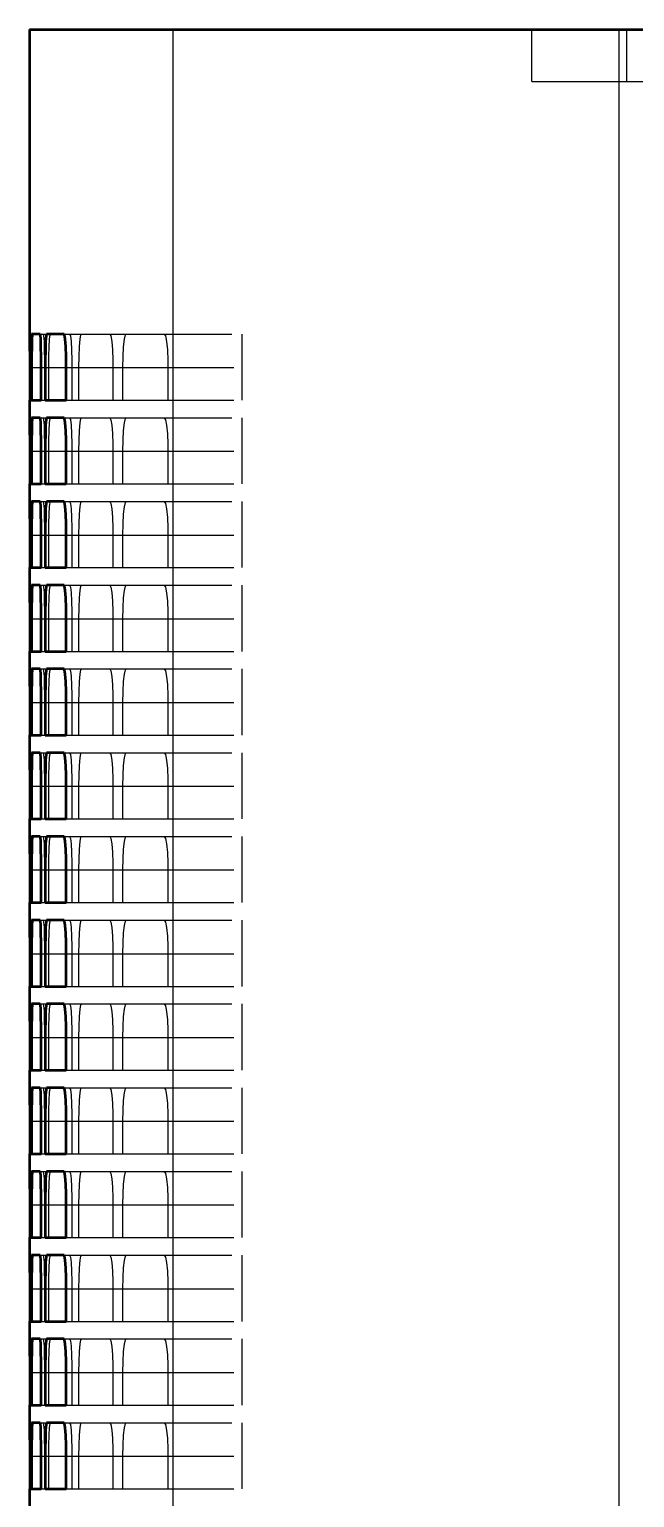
# Model space of a CAD drawing. Header units: inches. Extents: x -0.3 to 42.3, y 0 to 36.6.
# Drawn here: x -0.27 to 3.34, y 27.13 to 35.9 of the extents above; entities that cross this region are included whole.
import ezdxf

# ---------------------------------------------------------------- set-up
doc = ezdxf.new("R2010")
doc.units = ezdxf.units.IN
doc.header["$MEASUREMENT"] = 0
doc.linetypes.add('Dashed', pattern=[2, 1, -1])
for name, color, linetype, lineweight in [('AM_0', 7, 'Continuous', 50), ('AM_4', 3, 'Continuous', 25), ('AM_9', 6, 'Dashed', 25)]:
    doc.layers.add(name, color=color, linetype=linetype, lineweight=lineweight)

msp = doc.modelspace()

# ---------------------------------------------------------------- linework, layer by layer
at = {"layer": 'AM_0'}
for p, q in [((-0.27, 35.9), (35.27, 35.9)), ((-0.27, 35.9), (-0.27, 34.081)), ((-0.26742, 34.081), (-0.27, 34.081)), ((-0.20582, 34.081), (-0.25626, 34.081)), ((-0.06207, 34.081), (-0.16774, 34.081)), ((-0.26593, 33.686), (-0.26593, 33.881)), ((-0.25913, 33.881), (-0.25913, 33.686)), ((-0.19909, 33.686), (-0.19909, 33.881)), ((-0.17586, 33.881), (-0.17586, 33.686)), ((-0.05007, 33.686), (-0.05007, 33.881)), ((-0.27, 33.686), (-0.26593, 33.686)), ((-0.27, 33.686), (-0.27, 33.581)), ((-0.25913, 33.686), (-0.19909, 33.686)), ((-0.17586, 33.686), (-0.05007, 33.686)), ((-0.26742, 33.581), (-0.27, 33.581)), ((-0.20582, 33.581), (-0.25626, 33.581)), ((-0.06207, 33.581), (-0.16774, 33.581)), ((-0.26593, 33.186), (-0.26593, 33.381)), ((-0.25913, 33.381), (-0.25913, 33.186)), ((-0.19909, 33.186), (-0.19909, 33.381)), ((-0.17586, 33.381), (-0.17586, 33.186)), ((-0.05007, 33.186), (-0.05007, 33.381)), ((-0.27, 33.186), (-0.26593, 33.186)), ((-0.27, 33.186), (-0.27, 33.081)), ((-0.25913, 33.186), (-0.19909, 33.186)), ((-0.17586, 33.186), (-0.05007, 33.186)), ((-0.26742, 33.081), (-0.27, 33.081)), ((-0.20582, 33.081), (-0.25626, 33.081)), ((-0.06207, 33.081), (-0.16774, 33.081)), ((-0.26593, 32.686), (-0.26593, 32.881)), ((-0.25913, 32.881), (-0.25913, 32.686)), ((-0.19909, 32.686), (-0.19909, 32.881)), ((-0.17586, 32.881), (-0.17586, 32.686)), ((-0.05007, 32.686), (-0.05007, 32.881)), ((-0.27, 32.686), (-0.26593, 32.686)), ((-0.27, 32.686), (-0.27, 32.581)), ((-0.25913, 32.686), (-0.19909, 32.686)), ((-0.17586, 32.686), (-0.05007, 32.686)), ((-0.26742, 32.581), (-0.27, 32.581)), ((-0.20582, 32.581), (-0.25626, 32.581)), ((-0.06207, 32.581), (-0.16774, 32.581)), ((-0.26593, 32.186), (-0.26593, 32.381)), ((-0.25913, 32.381), (-0.25913, 32.186)), ((-0.19909, 32.186), (-0.19909, 32.381)), ((-0.17586, 32.381), (-0.17586, 32.186)), ((-0.05007, 32.186), (-0.05007, 32.381)), ((-0.27, 32.186), (-0.26593, 32.186)), ((-0.27, 32.186), (-0.27, 32.081)), ((-0.25913, 32.186), (-0.19909, 32.186)), ((-0.17586, 32.186), (-0.05007, 32.186)), ((-0.26742, 32.081), (-0.27, 32.081)), ((-0.20582, 32.081), (-0.25626, 32.081)), ((-0.06207, 32.081), (-0.16774, 32.081)), ((-0.26593, 31.686), (-0.26593, 31.881)), ((-0.25913, 31.881), (-0.25913, 31.686)), ((-0.19909, 31.686), (-0.19909, 31.881)), ((-0.17586, 31.881), (-0.17586, 31.686)), ((-0.05007, 31.686), (-0.05007, 31.881)), ((-0.27, 31.686), (-0.26593, 31.686)), ((-0.27, 31.686), (-0.27, 31.581)), ((-0.25913, 31.686), (-0.19909, 31.686)), ((-0.17586, 31.686), (-0.05007, 31.686)), ((-0.26742, 31.581), (-0.27, 31.581)), ((-0.20582, 31.581), (-0.25626, 31.581)), ((-0.06207, 31.581), (-0.16774, 31.581)), ((-0.26593, 31.186), (-0.26593, 31.381)), ((-0.25913, 31.381), (-0.25913, 31.186)), ((-0.19909, 31.186), (-0.19909, 31.381)), ((-0.17586, 31.381), (-0.17586, 31.186)), ((-0.05007, 31.186), (-0.05007, 31.381)), ((-0.27, 31.186), (-0.26593, 31.186)), ((-0.27, 31.186), (-0.27, 31.081)), ((-0.25913, 31.186), (-0.19909, 31.186)), ((-0.17586, 31.186), (-0.05007, 31.186)), ((-0.26742, 31.081), (-0.27, 31.081)), ((-0.20582, 31.081), (-0.25626, 31.081)), ((-0.06207, 31.081), (-0.16774, 31.081)), ((-0.26593, 30.686), (-0.26593, 30.881)), ((-0.25913, 30.881), (-0.25913, 30.686)), ((-0.19909, 30.686), (-0.19909, 30.881)), ((-0.17586, 30.881), (-0.17586, 30.686)), ((-0.05007, 30.686), (-0.05007, 30.881)), ((-0.27, 30.686), (-0.26593, 30.686)), ((-0.27, 30.686), (-0.27, 30.581)), ((-0.25913, 30.686), (-0.19909, 30.686)), ((-0.17586, 30.686), (-0.05007, 30.686)), ((-0.26742, 30.581), (-0.27, 30.581)), ((-0.20582, 30.581), (-0.25626, 30.581)), ((-0.06207, 30.581), (-0.16774, 30.581)), ((-0.26593, 30.186), (-0.26593, 30.381)), ((-0.25913, 30.381), (-0.25913, 30.186)), ((-0.19909, 30.186), (-0.19909, 30.381)), ((-0.17586, 30.381), (-0.17586, 30.186)), ((-0.05007, 30.186), (-0.05007, 30.381)), ((-0.27, 30.186), (-0.26593, 30.186)), ((-0.27, 30.186), (-0.27, 30.081)), ((-0.25913, 30.186), (-0.19909, 30.186)), ((-0.17586, 30.186), (-0.05007, 30.186)), ((-0.26742, 30.081), (-0.27, 30.081)), ((-0.20582, 30.081), (-0.25626, 30.081)), ((-0.06207, 30.081), (-0.16774, 30.081)), ((-0.26593, 29.686), (-0.26593, 29.881)), ((-0.25913, 29.881), (-0.25913, 29.686)), ((-0.19909, 29.686), (-0.19909, 29.881)), ((-0.17586, 29.881), (-0.17586, 29.686)), ((-0.05007, 29.686), (-0.05007, 29.881)), ((-0.27, 29.686), (-0.26593, 29.686)), ((-0.27, 29.686), (-0.27, 29.581)), ((-0.25913, 29.686), (-0.19909, 29.686)), ((-0.17586, 29.686), (-0.05007, 29.686)), ((-0.26742, 29.581), (-0.27, 29.581)), ((-0.20582, 29.581), (-0.25626, 29.581)), ((-0.06207, 29.581), (-0.16774, 29.581)), ((-0.26593, 29.186), (-0.26593, 29.381)), ((-0.25913, 29.381), (-0.25913, 29.186)), ((-0.19909, 29.186), (-0.19909, 29.381)), ((-0.17586, 29.381), (-0.17586, 29.186)), ((-0.05007, 29.186), (-0.05007, 29.381)), ((-0.27, 29.186), (-0.26593, 29.186)), ((-0.27, 29.186), (-0.27, 29.081)), ((-0.25913, 29.186), (-0.19909, 29.186)), ((-0.17586, 29.186), (-0.05007, 29.186)), ((-0.26742, 29.081), (-0.27, 29.081)), ((-0.20582, 29.081), (-0.25626, 29.081)), ((-0.06207, 29.081), (-0.16774, 29.081)), ((-0.26593, 28.686), (-0.26593, 28.881)), ((-0.25913, 28.881), (-0.25913, 28.686)), ((-0.19909, 28.686), (-0.19909, 28.881)), ((-0.17586, 28.881), (-0.17586, 28.686)), ((-0.05007, 28.686), (-0.05007, 28.881)), ((-0.27, 28.686), (-0.26593, 28.686)), ((-0.27, 28.686), (-0.27, 28.581)), ((-0.25913, 28.686), (-0.19909, 28.686)), ((-0.17586, 28.686), (-0.05007, 28.686)), ((-0.26742, 28.581), (-0.27, 28.581)), ((-0.20582, 28.581), (-0.25626, 28.581)), ((-0.06207, 28.581), (-0.16774, 28.581)), ((-0.26593, 28.186), (-0.26593, 28.381)), ((-0.25913, 28.381), (-0.25913, 28.186)), ((-0.19909, 28.186), (-0.19909, 28.381)), ((-0.17586, 28.381), (-0.17586, 28.186)), ((-0.05007, 28.186), (-0.05007, 28.381)), ((-0.27, 28.186), (-0.26593, 28.186)), ((-0.27, 28.186), (-0.27, 28.081)), ((-0.25913, 28.186), (-0.19909, 28.186)), ((-0.17586, 28.186), (-0.05007, 28.186)), ((-0.26742, 28.081), (-0.27, 28.081)), ((-0.20582, 28.081), (-0.25626, 28.081)), ((-0.06207, 28.081), (-0.16774, 28.081)), ((-0.26593, 27.686), (-0.26593, 27.881)), ((-0.25913, 27.881), (-0.25913, 27.686)), ((-0.19909, 27.686), (-0.19909, 27.881)), ((-0.17586, 27.881), (-0.17586, 27.686)), ((-0.05007, 27.686), (-0.05007, 27.881)), ((-0.27, 27.686), (-0.26593, 27.686)), ((-0.27, 27.686), (-0.27, 27.581)), ((-0.25913, 27.686), (-0.19909, 27.686)), ((-0.17586, 27.686), (-0.05007, 27.686)), ((-0.26742, 27.581), (-0.27, 27.581)), ((-0.20582, 27.581), (-0.25626, 27.581)), ((-0.06207, 27.581), (-0.16774, 27.581)), ((-0.26593, 27.186), (-0.26593, 27.381)), ((-0.25913, 27.381), (-0.25913, 27.186)), ((-0.19909, 27.186), (-0.19909, 27.381)), ((-0.17586, 27.381), (-0.17586, 27.186)), ((-0.05007, 27.186), (-0.05007, 27.381)), ((-0.27, 27.186), (-0.26593, 27.186)), ((-0.27, 27.186), (-0.27, 27.081)), ((-0.25913, 27.186), (-0.19909, 27.186)), ((-0.17586, 27.186), (-0.05007, 27.186))]:
    msp.add_line(p, q, dxfattribs=at)
for points in [[(-0.26593, 33.881), (-0.26603, 33.9472), (-0.26629, 34.00594), (-0.26667, 34.05059), (-0.26712, 34.07612), (-0.26742, 34.081)], [(-0.25626, 34.081), (-0.25725, 34.06972), (-0.25809, 34.03717), (-0.25871, 33.987), (-0.25906, 33.92488), (-0.25913, 33.881)], [(-0.19909, 33.881), (-0.19947, 33.94717), (-0.20059, 34.00588), (-0.20229, 34.05053), (-0.20437, 34.0761), (-0.20582, 34.081)], [(-0.16774, 34.081), (-0.17047, 34.06971), (-0.17286, 34.03711), (-0.17465, 33.98689), (-0.17567, 33.92475), (-0.17586, 33.881)], [(-0.05007, 33.881), (-0.05075, 33.94711), (-0.05272, 34.00577), (-0.05573, 34.05042), (-0.05944, 34.07604), (-0.06207, 34.081)], [(-0.26593, 33.381), (-0.26603, 33.4472), (-0.26629, 33.50594), (-0.26667, 33.55059), (-0.26712, 33.57612), (-0.26742, 33.581)], [(-0.25626, 33.581), (-0.25725, 33.56972), (-0.25809, 33.53717), (-0.25871, 33.487), (-0.25906, 33.42488), (-0.25913, 33.381)], [(-0.19909, 33.381), (-0.19947, 33.44717), (-0.20059, 33.50588), (-0.20229, 33.55053), (-0.20437, 33.5761), (-0.20582, 33.581)], [(-0.16774, 33.581), (-0.17047, 33.56971), (-0.17286, 33.53711), (-0.17465, 33.48689), (-0.17567, 33.42475), (-0.17586, 33.381)], [(-0.05007, 33.381), (-0.05075, 33.44711), (-0.05272, 33.50577), (-0.05573, 33.55042), (-0.05944, 33.57604), (-0.06207, 33.581)], [(-0.26593, 32.881), (-0.26603, 32.9472), (-0.26629, 33.00594), (-0.26667, 33.05059), (-0.26712, 33.07612), (-0.26742, 33.081)], [(-0.25626, 33.081), (-0.25725, 33.06972), (-0.25809, 33.03717), (-0.25871, 32.987), (-0.25906, 32.92488), (-0.25913, 32.881)], [(-0.19909, 32.881), (-0.19947, 32.94717), (-0.20059, 33.00588), (-0.20229, 33.05053), (-0.20437, 33.0761), (-0.20582, 33.081)], [(-0.16774, 33.081), (-0.17047, 33.06971), (-0.17286, 33.03711), (-0.17465, 32.98689), (-0.17567, 32.92475), (-0.17586, 32.881)], [(-0.05007, 32.881), (-0.05075, 32.94711), (-0.05272, 33.00577), (-0.05573, 33.05042), (-0.05944, 33.07604), (-0.06207, 33.081)], [(-0.26593, 32.381), (-0.26603, 32.4472), (-0.26629, 32.50594), (-0.26667, 32.55059), (-0.26712, 32.57612), (-0.26742, 32.581)], [(-0.25626, 32.581), (-0.25725, 32.56972), (-0.25809, 32.53717), (-0.25871, 32.487), (-0.25906, 32.42488), (-0.25913, 32.381)], [(-0.19909, 32.381), (-0.19947, 32.44717), (-0.20059, 32.50588), (-0.20229, 32.55053), (-0.20437, 32.5761), (-0.20582, 32.581)], [(-0.16774, 32.581), (-0.17047, 32.56971), (-0.17286, 32.53711), (-0.17465, 32.48689), (-0.17567, 32.42475), (-0.17586, 32.381)], [(-0.05007, 32.381), (-0.05075, 32.44711), (-0.05272, 32.50577), (-0.05573, 32.55042), (-0.05944, 32.57604), (-0.06207, 32.581)], [(-0.26593, 31.881), (-0.26603, 31.9472), (-0.26629, 32.00594), (-0.26667, 32.05059), (-0.26712, 32.07612), (-0.26742, 32.081)], [(-0.25626, 32.081), (-0.25725, 32.06972), (-0.25809, 32.03717), (-0.25871, 31.987), (-0.25906, 31.92488), (-0.25913, 31.881)], [(-0.19909, 31.881), (-0.19947, 31.94717), (-0.20059, 32.00588), (-0.20229, 32.05053), (-0.20437, 32.0761), (-0.20582, 32.081)], [(-0.16774, 32.081), (-0.17047, 32.06971), (-0.17286, 32.03711), (-0.17465, 31.98689), (-0.17567, 31.92475), (-0.17586, 31.881)], [(-0.05007, 31.881), (-0.05075, 31.94711), (-0.05272, 32.00577), (-0.05573, 32.05042), (-0.05944, 32.07604), (-0.06207, 32.081)], [(-0.26593, 31.381), (-0.26603, 31.4472), (-0.26629, 31.50594), (-0.26667, 31.55059), (-0.26712, 31.57612), (-0.26742, 31.581)], [(-0.25626, 31.581), (-0.25725, 31.56972), (-0.25809, 31.53717), (-0.25871, 31.487), (-0.25906, 31.42488), (-0.25913, 31.381)], [(-0.19909, 31.381), (-0.19947, 31.44717), (-0.20059, 31.50588), (-0.20229, 31.55053), (-0.20437, 31.5761), (-0.20582, 31.581)], [(-0.16774, 31.581), (-0.17047, 31.56971), (-0.17286, 31.53711), (-0.17465, 31.48689), (-0.17567, 31.42475), (-0.17586, 31.381)], [(-0.05007, 31.381), (-0.05075, 31.44711), (-0.05272, 31.50577), (-0.05573, 31.55042), (-0.05944, 31.57604), (-0.06207, 31.581)], [(-0.26593, 30.881), (-0.26603, 30.9472), (-0.26629, 31.00594), (-0.26667, 31.05059), (-0.26712, 31.07612), (-0.26742, 31.081)], [(-0.25626, 31.081), (-0.25725, 31.06972), (-0.25809, 31.03717), (-0.25871, 30.987), (-0.25906, 30.92488), (-0.25913, 30.881)], [(-0.19909, 30.881), (-0.19947, 30.94717), (-0.20059, 31.00588), (-0.20229, 31.05053), (-0.20437, 31.0761), (-0.20582, 31.081)], [(-0.16774, 31.081), (-0.17047, 31.06971), (-0.17286, 31.03711), (-0.17465, 30.98689), (-0.17567, 30.92475), (-0.17586, 30.881)], [(-0.05007, 30.881), (-0.05075, 30.94711), (-0.05272, 31.00577), (-0.05573, 31.05042), (-0.05944, 31.07604), (-0.06207, 31.081)], [(-0.26593, 30.381), (-0.26603, 30.4472), (-0.26629, 30.50594), (-0.26667, 30.55059), (-0.26712, 30.57612), (-0.26742, 30.581)], [(-0.25626, 30.581), (-0.25725, 30.56972), (-0.25809, 30.53717), (-0.25871, 30.487), (-0.25906, 30.42488), (-0.25913, 30.381)], [(-0.19909, 30.381), (-0.19947, 30.44717), (-0.20059, 30.50588), (-0.20229, 30.55053), (-0.20437, 30.5761), (-0.20582, 30.581)], [(-0.16774, 30.581), (-0.17047, 30.56971), (-0.17286, 30.53711), (-0.17465, 30.48689), (-0.17567, 30.42475), (-0.17586, 30.381)], [(-0.05007, 30.381), (-0.05075, 30.44711), (-0.05272, 30.50577), (-0.05573, 30.55042), (-0.05944, 30.57604), (-0.06207, 30.581)], [(-0.26593, 29.881), (-0.26603, 29.9472), (-0.26629, 30.00594), (-0.26667, 30.05059), (-0.26712, 30.07612), (-0.26742, 30.081)], [(-0.25626, 30.081), (-0.25725, 30.06972), (-0.25809, 30.03717), (-0.25871, 29.987), (-0.25906, 29.92488), (-0.25913, 29.881)], [(-0.19909, 29.881), (-0.19947, 29.94717), (-0.20059, 30.00588), (-0.20229, 30.05053), (-0.20437, 30.0761), (-0.20582, 30.081)], [(-0.16774, 30.081), (-0.17047, 30.06971), (-0.17286, 30.03711), (-0.17465, 29.98689), (-0.17567, 29.92475), (-0.17586, 29.881)], [(-0.05007, 29.881), (-0.05075, 29.94711), (-0.05272, 30.00577), (-0.05573, 30.05042), (-0.05944, 30.07604), (-0.06207, 30.081)], [(-0.26593, 29.381), (-0.26603, 29.4472), (-0.26629, 29.50594), (-0.26667, 29.55059), (-0.26712, 29.57612), (-0.26742, 29.581)], [(-0.25626, 29.581), (-0.25725, 29.56972), (-0.25809, 29.53717), (-0.25871, 29.487), (-0.25906, 29.42488), (-0.25913, 29.381)], [(-0.19909, 29.381), (-0.19947, 29.44717), (-0.20059, 29.50588), (-0.20229, 29.55053), (-0.20437, 29.5761), (-0.20582, 29.581)], [(-0.16774, 29.581), (-0.17047, 29.56971), (-0.17286, 29.53711), (-0.17465, 29.48689), (-0.17567, 29.42475), (-0.17586, 29.381)], [(-0.05007, 29.381), (-0.05075, 29.44711), (-0.05272, 29.50577), (-0.05573, 29.55042), (-0.05944, 29.57604), (-0.06207, 29.581)], [(-0.26593, 28.881), (-0.26603, 28.9472), (-0.26629, 29.00594), (-0.26667, 29.05059), (-0.26712, 29.07612), (-0.26742, 29.081)], [(-0.25626, 29.081), (-0.25725, 29.06972), (-0.25809, 29.03717), (-0.25871, 28.987), (-0.25906, 28.92488), (-0.25913, 28.881)], [(-0.19909, 28.881), (-0.19947, 28.94717), (-0.20059, 29.00588), (-0.20229, 29.05053), (-0.20437, 29.0761), (-0.20582, 29.081)], [(-0.16774, 29.081), (-0.17047, 29.06971), (-0.17286, 29.03711), (-0.17465, 28.98689), (-0.17567, 28.92475), (-0.17586, 28.881)], [(-0.05007, 28.881), (-0.05075, 28.94711), (-0.05272, 29.00577), (-0.05573, 29.05042), (-0.05944, 29.07604), (-0.06207, 29.081)], [(-0.26593, 28.381), (-0.26603, 28.4472), (-0.26629, 28.50594), (-0.26667, 28.55059), (-0.26712, 28.57612), (-0.26742, 28.581)], [(-0.25626, 28.581), (-0.25725, 28.56972), (-0.25809, 28.53717), (-0.25871, 28.487), (-0.25906, 28.42488), (-0.25913, 28.381)], [(-0.19909, 28.381), (-0.19947, 28.44717), (-0.20059, 28.50588), (-0.20229, 28.55053), (-0.20437, 28.5761), (-0.20582, 28.581)], [(-0.16774, 28.581), (-0.17047, 28.56971), (-0.17286, 28.53711), (-0.17465, 28.48689), (-0.17567, 28.42475), (-0.17586, 28.381)], [(-0.05007, 28.381), (-0.05075, 28.44711), (-0.05272, 28.50577), (-0.05573, 28.55042), (-0.05944, 28.57604), (-0.06207, 28.581)], [(-0.26593, 27.881), (-0.26603, 27.9472), (-0.26629, 28.00594), (-0.26667, 28.05059), (-0.26712, 28.07612), (-0.26742, 28.081)], [(-0.25626, 28.081), (-0.25725, 28.06972), (-0.25809, 28.03717), (-0.25871, 27.987), (-0.25906, 27.92488), (-0.25913, 27.881)], [(-0.19909, 27.881), (-0.19947, 27.94717), (-0.20059, 28.00588), (-0.20229, 28.05053), (-0.20437, 28.0761), (-0.20582, 28.081)], [(-0.16774, 28.081), (-0.17047, 28.06971), (-0.17286, 28.03711), (-0.17465, 27.98689), (-0.17567, 27.92475), (-0.17586, 27.881)], [(-0.05007, 27.881), (-0.05075, 27.94711), (-0.05272, 28.00577), (-0.05573, 28.05042), (-0.05944, 28.07604), (-0.06207, 28.081)], [(-0.26593, 27.381), (-0.26603, 27.4472), (-0.26629, 27.50594), (-0.26667, 27.55059), (-0.26712, 27.57612), (-0.26742, 27.581)], [(-0.25626, 27.581), (-0.25725, 27.56972), (-0.25809, 27.53717), (-0.25871, 27.487), (-0.25906, 27.42488), (-0.25913, 27.381)], [(-0.19909, 27.381), (-0.19947, 27.44717), (-0.20059, 27.50588), (-0.20229, 27.55053), (-0.20437, 27.5761), (-0.20582, 27.581)], [(-0.16774, 27.581), (-0.17047, 27.56971), (-0.17286, 27.53711), (-0.17465, 27.48689), (-0.17567, 27.42475), (-0.17586, 27.381)], [(-0.05007, 27.381), (-0.05075, 27.44711), (-0.05272, 27.50577), (-0.05573, 27.55042), (-0.05944, 27.57604), (-0.06207, 27.581)]]:
    msp.add_lwpolyline(points, dxfattribs=at)
at = {"layer": 'AM_4'}
for p, q in [((0.58584, 35.9), (0.58584, 14.625)), ((3.2489, 35.9), (3.2489, 14.625)), ((-0.25913, 33.881), (-0.19909, 33.881)), ((-0.17586, 33.881), (-0.05007, 33.881)), ((-0.25913, 33.381), (-0.19909, 33.381)), ((-0.17586, 33.381), (-0.05007, 33.381)), ((-0.25913, 32.881), (-0.19909, 32.881)), ((-0.17586, 32.881), (-0.05007, 32.881)), ((-0.25913, 32.381), (-0.19909, 32.381)), ((-0.17586, 32.381), (-0.05007, 32.381)), ((-0.25913, 31.881), (-0.19909, 31.881)), ((-0.17586, 31.881), (-0.05007, 31.881)), ((-0.25913, 31.381), (-0.19909, 31.381)), ((-0.17586, 31.381), (-0.05007, 31.381)), ((-0.25913, 30.881), (-0.19909, 30.881)), ((-0.17586, 30.881), (-0.05007, 30.881)), ((-0.25913, 30.381), (-0.19909, 30.381)), ((-0.17586, 30.381), (-0.05007, 30.381)), ((-0.25913, 29.881), (-0.19909, 29.881)), ((-0.17586, 29.881), (-0.05007, 29.881)), ((-0.25913, 29.381), (-0.19909, 29.381)), ((-0.17586, 29.381), (-0.05007, 29.381)), ((-0.25913, 28.881), (-0.19909, 28.881)), ((-0.17586, 28.881), (-0.05007, 28.881)), ((-0.25913, 28.381), (-0.19909, 28.381)), ((-0.17586, 28.381), (-0.05007, 28.381)), ((-0.25913, 27.881), (-0.19909, 27.881)), ((-0.17586, 27.881), (-0.05007, 27.881)), ((-0.25913, 27.381), (-0.19909, 27.381)), ((-0.17586, 27.381), (-0.05007, 27.381))]:
    msp.add_line(p, q, dxfattribs=at)
at = {"layer": 'AM_9'}
for p, q in [((2.73, 35.588), (2.73, 35.9)), ((3.2489, 35.9), (3.2489, 1.625)), ((3.29791, 35.588), (3.29791, 35.9)), ((2.73, 35.588), (32.27, 35.588)), ((-0.26742, 34.081), (-0.25626, 34.081)), ((-0.20582, 34.081), (-0.16774, 34.081)), ((-0.06207, 34.081), (1, 34.081)), ((1, 33.686), (1, 34.081)), ((-0.26593, 33.881), (-0.25913, 33.881)), ((-0.26035, 33.881), (-0.26035, 33.686)), ((-0.25075, 33.686), (-0.25075, 33.881)), ((-0.19909, 33.881), (-0.17586, 33.881)), ((-0.17953, 33.881), (-0.17953, 33.686)), ((-0.15351, 33.686), (-0.15351, 33.881)), ((-0.05007, 33.881), (1, 33.881)), ((-0.01649, 33.881), (-0.01649, 33.686)), ((0.026, 33.686), (0.026, 33.881)), ((0.22909, 33.881), (0.22909, 33.686)), ((0.28815, 33.686), (0.28815, 33.881)), ((0.55774, 33.881), (0.55774, 33.686)), ((-0.26593, 33.686), (-0.25913, 33.686)), ((-0.19909, 33.686), (-0.17586, 33.686)), ((-0.05007, 33.686), (1, 33.686)), ((-0.26742, 33.581), (-0.25626, 33.581)), ((-0.20582, 33.581), (-0.16774, 33.581)), ((-0.06207, 33.581), (1, 33.581)), ((1, 33.186), (1, 33.581)), ((-0.26593, 33.381), (-0.25913, 33.381)), ((-0.26035, 33.381), (-0.26035, 33.186)), ((-0.25075, 33.186), (-0.25075, 33.381)), ((-0.19909, 33.381), (-0.17586, 33.381)), ((-0.17953, 33.381), (-0.17953, 33.186)), ((-0.15351, 33.186), (-0.15351, 33.381)), ((-0.05007, 33.381), (1, 33.381)), ((-0.01649, 33.381), (-0.01649, 33.186)), ((0.026, 33.186), (0.026, 33.381)), ((0.22909, 33.381), (0.22909, 33.186)), ((0.28815, 33.186), (0.28815, 33.381)), ((0.55774, 33.381), (0.55774, 33.186)), ((-0.26593, 33.186), (-0.25913, 33.186)), ((-0.19909, 33.186), (-0.17586, 33.186)), ((-0.05007, 33.186), (1, 33.186)), ((-0.26742, 33.081), (-0.25626, 33.081)), ((-0.20582, 33.081), (-0.16774, 33.081)), ((-0.06207, 33.081), (1, 33.081)), ((1, 32.686), (1, 33.081)), ((-0.26593, 32.881), (-0.25913, 32.881)), ((-0.26035, 32.881), (-0.26035, 32.686)), ((-0.25075, 32.686), (-0.25075, 32.881)), ((-0.19909, 32.881), (-0.17586, 32.881)), ((-0.17953, 32.881), (-0.17953, 32.686)), ((-0.15351, 32.686), (-0.15351, 32.881)), ((-0.05007, 32.881), (1, 32.881)), ((-0.01649, 32.881), (-0.01649, 32.686)), ((0.026, 32.686), (0.026, 32.881)), ((0.22909, 32.881), (0.22909, 32.686)), ((0.28815, 32.686), (0.28815, 32.881)), ((0.55774, 32.881), (0.55774, 32.686)), ((-0.26593, 32.686), (-0.25913, 32.686)), ((-0.19909, 32.686), (-0.17586, 32.686)), ((-0.05007, 32.686), (1, 32.686)), ((-0.26742, 32.581), (-0.25626, 32.581)), ((-0.20582, 32.581), (-0.16774, 32.581)), ((-0.06207, 32.581), (1, 32.581)), ((1, 32.186), (1, 32.581)), ((-0.26593, 32.381), (-0.25913, 32.381)), ((-0.26035, 32.381), (-0.26035, 32.186)), ((-0.25075, 32.186), (-0.25075, 32.381)), ((-0.19909, 32.381), (-0.17586, 32.381)), ((-0.17953, 32.381), (-0.17953, 32.186)), ((-0.15351, 32.186), (-0.15351, 32.381)), ((-0.05007, 32.381), (1, 32.381)), ((-0.01649, 32.381), (-0.01649, 32.186)), ((0.026, 32.186), (0.026, 32.381)), ((0.22909, 32.381), (0.22909, 32.186)), ((0.28815, 32.186), (0.28815, 32.381)), ((0.55774, 32.381), (0.55774, 32.186)), ((-0.26593, 32.186), (-0.25913, 32.186)), ((-0.19909, 32.186), (-0.17586, 32.186)), ((-0.05007, 32.186), (1, 32.186)), ((-0.26742, 32.081), (-0.25626, 32.081)), ((-0.20582, 32.081), (-0.16774, 32.081)), ((-0.06207, 32.081), (1, 32.081)), ((1, 31.686), (1, 32.081)), ((-0.26593, 31.881), (-0.25913, 31.881)), ((-0.26035, 31.881), (-0.26035, 31.686)), ((-0.25075, 31.686), (-0.25075, 31.881)), ((-0.19909, 31.881), (-0.17586, 31.881)), ((-0.17953, 31.881), (-0.17953, 31.686)), ((-0.15351, 31.686), (-0.15351, 31.881)), ((-0.05007, 31.881), (1, 31.881)), ((-0.01649, 31.881), (-0.01649, 31.686)), ((0.026, 31.686), (0.026, 31.881)), ((0.22909, 31.881), (0.22909, 31.686)), ((0.28815, 31.686), (0.28815, 31.881)), ((0.55774, 31.881), (0.55774, 31.686)), ((-0.26593, 31.686), (-0.25913, 31.686)), ((-0.19909, 31.686), (-0.17586, 31.686)), ((-0.05007, 31.686), (1, 31.686)), ((-0.26742, 31.581), (-0.25626, 31.581)), ((-0.20582, 31.581), (-0.16774, 31.581)), ((-0.06207, 31.581), (1, 31.581)), ((1, 31.186), (1, 31.581)), ((-0.26593, 31.381), (-0.25913, 31.381)), ((-0.26035, 31.381), (-0.26035, 31.186)), ((-0.25075, 31.186), (-0.25075, 31.381)), ((-0.19909, 31.381), (-0.17586, 31.381)), ((-0.17953, 31.381), (-0.17953, 31.186)), ((-0.15351, 31.186), (-0.15351, 31.381)), ((-0.05007, 31.381), (1, 31.381)), ((-0.01649, 31.381), (-0.01649, 31.186)), ((0.026, 31.186), (0.026, 31.381)), ((0.22909, 31.381), (0.22909, 31.186)), ((0.28815, 31.186), (0.28815, 31.381)), ((0.55774, 31.381), (0.55774, 31.186)), ((-0.26593, 31.186), (-0.25913, 31.186)), ((-0.19909, 31.186), (-0.17586, 31.186)), ((-0.05007, 31.186), (1, 31.186)), ((-0.26742, 31.081), (-0.25626, 31.081)), ((-0.20582, 31.081), (-0.16774, 31.081)), ((-0.06207, 31.081), (1, 31.081)), ((1, 30.686), (1, 31.081)), ((-0.26593, 30.881), (-0.25913, 30.881)), ((-0.26035, 30.881), (-0.26035, 30.686)), ((-0.25075, 30.686), (-0.25075, 30.881)), ((-0.19909, 30.881), (-0.17586, 30.881)), ((-0.17953, 30.881), (-0.17953, 30.686)), ((-0.15351, 30.686), (-0.15351, 30.881)), ((-0.05007, 30.881), (1, 30.881)), ((-0.01649, 30.881), (-0.01649, 30.686)), ((0.026, 30.686), (0.026, 30.881)), ((0.22909, 30.881), (0.22909, 30.686)), ((0.28815, 30.686), (0.28815, 30.881)), ((0.55774, 30.881), (0.55774, 30.686)), ((-0.26593, 30.686), (-0.25913, 30.686)), ((-0.19909, 30.686), (-0.17586, 30.686)), ((-0.05007, 30.686), (1, 30.686)), ((-0.26742, 30.581), (-0.25626, 30.581)), ((-0.20582, 30.581), (-0.16774, 30.581)), ((-0.06207, 30.581), (1, 30.581)), ((1, 30.186), (1, 30.581)), ((-0.26593, 30.381), (-0.25913, 30.381)), ((-0.26035, 30.381), (-0.26035, 30.186)), ((-0.25075, 30.186), (-0.25075, 30.381)), ((-0.19909, 30.381), (-0.17586, 30.381)), ((-0.17953, 30.381), (-0.17953, 30.186)), ((-0.15351, 30.186), (-0.15351, 30.381)), ((-0.05007, 30.381), (1, 30.381)), ((-0.01649, 30.381), (-0.01649, 30.186)), ((0.026, 30.186), (0.026, 30.381)), ((0.22909, 30.381), (0.22909, 30.186)), ((0.28815, 30.186), (0.28815, 30.381)), ((0.55774, 30.381), (0.55774, 30.186)), ((-0.26593, 30.186), (-0.25913, 30.186)), ((-0.19909, 30.186), (-0.17586, 30.186)), ((-0.05007, 30.186), (1, 30.186)), ((-0.26742, 30.081), (-0.25626, 30.081)), ((-0.20582, 30.081), (-0.16774, 30.081)), ((-0.06207, 30.081), (1, 30.081)), ((1, 29.686), (1, 30.081)), ((-0.26593, 29.881), (-0.25913, 29.881)), ((-0.26035, 29.881), (-0.26035, 29.686)), ((-0.25075, 29.686), (-0.25075, 29.881)), ((-0.19909, 29.881), (-0.17586, 29.881)), ((-0.17953, 29.881), (-0.17953, 29.686)), ((-0.15351, 29.686), (-0.15351, 29.881)), ((-0.05007, 29.881), (1, 29.881)), ((-0.01649, 29.881), (-0.01649, 29.686)), ((0.026, 29.686), (0.026, 29.881)), ((0.22909, 29.881), (0.22909, 29.686)), ((0.28815, 29.686), (0.28815, 29.881)), ((0.55774, 29.881), (0.55774, 29.686)), ((-0.26593, 29.686), (-0.25913, 29.686)), ((-0.19909, 29.686), (-0.17586, 29.686)), ((-0.05007, 29.686), (1, 29.686)), ((-0.26742, 29.581), (-0.25626, 29.581)), ((-0.20582, 29.581), (-0.16774, 29.581)), ((-0.06207, 29.581), (1, 29.581)), ((1, 29.186), (1, 29.581)), ((-0.26593, 29.381), (-0.25913, 29.381)), ((-0.26035, 29.381), (-0.26035, 29.186)), ((-0.25075, 29.186), (-0.25075, 29.381)), ((-0.19909, 29.381), (-0.17586, 29.381)), ((-0.17953, 29.381), (-0.17953, 29.186)), ((-0.15351, 29.186), (-0.15351, 29.381)), ((-0.05007, 29.381), (1, 29.381)), ((-0.01649, 29.381), (-0.01649, 29.186)), ((0.026, 29.186), (0.026, 29.381)), ((0.22909, 29.381), (0.22909, 29.186)), ((0.28815, 29.186), (0.28815, 29.381)), ((0.55774, 29.381), (0.55774, 29.186)), ((-0.26593, 29.186), (-0.25913, 29.186)), ((-0.19909, 29.186), (-0.17586, 29.186)), ((-0.05007, 29.186), (1, 29.186)), ((-0.26742, 29.081), (-0.25626, 29.081)), ((-0.20582, 29.081), (-0.16774, 29.081)), ((-0.06207, 29.081), (1, 29.081)), ((1, 28.686), (1, 29.081)), ((-0.26593, 28.881), (-0.25913, 28.881)), ((-0.26035, 28.881), (-0.26035, 28.686)), ((-0.25075, 28.686), (-0.25075, 28.881)), ((-0.19909, 28.881), (-0.17586, 28.881)), ((-0.17953, 28.881), (-0.17953, 28.686)), ((-0.15351, 28.686), (-0.15351, 28.881)), ((-0.05007, 28.881), (1, 28.881)), ((-0.01649, 28.881), (-0.01649, 28.686)), ((0.026, 28.686), (0.026, 28.881)), ((0.22909, 28.881), (0.22909, 28.686)), ((0.28815, 28.686), (0.28815, 28.881)), ((0.55774, 28.881), (0.55774, 28.686)), ((-0.26593, 28.686), (-0.25913, 28.686)), ((-0.19909, 28.686), (-0.17586, 28.686)), ((-0.05007, 28.686), (1, 28.686)), ((-0.26742, 28.581), (-0.25626, 28.581)), ((-0.20582, 28.581), (-0.16774, 28.581)), ((-0.06207, 28.581), (1, 28.581)), ((1, 28.186), (1, 28.581)), ((-0.26593, 28.381), (-0.25913, 28.381)), ((-0.26035, 28.381), (-0.26035, 28.186)), ((-0.25075, 28.186), (-0.25075, 28.381)), ((-0.19909, 28.381), (-0.17586, 28.381)), ((-0.17953, 28.381), (-0.17953, 28.186)), ((-0.15351, 28.186), (-0.15351, 28.381)), ((-0.05007, 28.381), (1, 28.381)), ((-0.01649, 28.381), (-0.01649, 28.186)), ((0.026, 28.186), (0.026, 28.381)), ((0.22909, 28.381), (0.22909, 28.186)), ((0.28815, 28.186), (0.28815, 28.381)), ((0.55774, 28.381), (0.55774, 28.186)), ((-0.26593, 28.186), (-0.25913, 28.186)), ((-0.19909, 28.186), (-0.17586, 28.186)), ((-0.05007, 28.186), (1, 28.186)), ((-0.26742, 28.081), (-0.25626, 28.081)), ((-0.20582, 28.081), (-0.16774, 28.081)), ((-0.06207, 28.081), (1, 28.081)), ((1, 27.686), (1, 28.081)), ((-0.26593, 27.881), (-0.25913, 27.881)), ((-0.26035, 27.881), (-0.26035, 27.686)), ((-0.25075, 27.686), (-0.25075, 27.881)), ((-0.19909, 27.881), (-0.17586, 27.881)), ((-0.17953, 27.881), (-0.17953, 27.686)), ((-0.15351, 27.686), (-0.15351, 27.881)), ((-0.05007, 27.881), (1, 27.881)), ((-0.01649, 27.881), (-0.01649, 27.686)), ((0.026, 27.686), (0.026, 27.881)), ((0.22909, 27.881), (0.22909, 27.686)), ((0.28815, 27.686), (0.28815, 27.881)), ((0.55774, 27.881), (0.55774, 27.686)), ((-0.26593, 27.686), (-0.25913, 27.686)), ((-0.19909, 27.686), (-0.17586, 27.686)), ((-0.05007, 27.686), (1, 27.686)), ((-0.26742, 27.581), (-0.25626, 27.581)), ((-0.20582, 27.581), (-0.16774, 27.581)), ((-0.06207, 27.581), (1, 27.581)), ((1, 27.186), (1, 27.581)), ((-0.26593, 27.381), (-0.25913, 27.381)), ((-0.26035, 27.381), (-0.26035, 27.186)), ((-0.25075, 27.186), (-0.25075, 27.381)), ((-0.19909, 27.381), (-0.17586, 27.381)), ((-0.17953, 27.381), (-0.17953, 27.186)), ((-0.15351, 27.186), (-0.15351, 27.381)), ((-0.05007, 27.381), (1, 27.381)), ((-0.01649, 27.381), (-0.01649, 27.186)), ((0.026, 27.186), (0.026, 27.381)), ((0.22909, 27.381), (0.22909, 27.186)), ((0.28815, 27.186), (0.28815, 27.381)), ((0.55774, 27.381), (0.55774, 27.186)), ((-0.26593, 27.186), (-0.25913, 27.186)), ((-0.19909, 27.186), (-0.17586, 27.186)), ((-0.05007, 27.186), (1, 27.186))]:
    msp.add_line(p, q, dxfattribs=at)
for points in [[(-0.26273, 34.081), (-0.26198, 34.06972), (-0.26128, 34.03717), (-0.26073, 33.987), (-0.26041, 33.92489), (-0.26035, 33.881)], [(-0.25075, 33.881), (-0.25055, 33.94719), (-0.24996, 34.00592), (-0.24902, 34.05057), (-0.24784, 34.07611), (-0.24699, 34.081)], [(-0.18716, 34.081), (-0.18467, 34.06971), (-0.18243, 34.03712), (-0.18071, 33.9869), (-0.17972, 33.92476), (-0.17953, 33.881)], [(-0.15351, 33.881), (-0.15301, 33.94715), (-0.15156, 34.00585), (-0.14931, 34.0505), (-0.1465, 34.07608), (-0.14448, 34.081)], [(-0.0294, 34.081), (-0.02516, 34.06969), (-0.02136, 34.03702), (-0.01846, 33.9867), (-0.01681, 33.92451), (-0.01649, 33.881)], [(0.026, 33.881), (0.0268, 33.94708), (0.0291, 34.0057), (0.03265, 34.05035), (0.0371, 34.07601), (0.0403, 34.081)], [(0.21089, 34.081), (0.21689, 34.06965), (0.22225, 34.03686), (0.22634, 33.98638), (0.22866, 33.92412), (0.22909, 33.881)], [(0.28815, 33.881), (0.28924, 33.94697), (0.29239, 34.0055), (0.29725, 34.05014), (0.30334, 34.07592), (0.30776, 34.081)], [(0.5342, 34.081), (0.54199, 34.0696), (0.54894, 34.03665), (0.55421, 33.98596), (0.55719, 33.92359), (0.55774, 33.881)], [(-0.26273, 33.581), (-0.26198, 33.56972), (-0.26128, 33.53717), (-0.26073, 33.487), (-0.26041, 33.42489), (-0.26035, 33.381)], [(-0.25075, 33.381), (-0.25055, 33.44719), (-0.24996, 33.50592), (-0.24902, 33.55057), (-0.24784, 33.57611), (-0.24699, 33.581)], [(-0.18716, 33.581), (-0.18467, 33.56971), (-0.18243, 33.53712), (-0.18071, 33.4869), (-0.17972, 33.42476), (-0.17953, 33.381)], [(-0.15351, 33.381), (-0.15301, 33.44715), (-0.15156, 33.50585), (-0.14931, 33.5505), (-0.1465, 33.57608), (-0.14448, 33.581)], [(-0.0294, 33.581), (-0.02516, 33.56969), (-0.02136, 33.53702), (-0.01846, 33.4867), (-0.01681, 33.42451), (-0.01649, 33.381)], [(0.026, 33.381), (0.0268, 33.44708), (0.0291, 33.5057), (0.03265, 33.55035), (0.0371, 33.57601), (0.0403, 33.581)], [(0.21089, 33.581), (0.21689, 33.56965), (0.22225, 33.53686), (0.22634, 33.48638), (0.22866, 33.42412), (0.22909, 33.381)], [(0.28815, 33.381), (0.28924, 33.44697), (0.29239, 33.5055), (0.29725, 33.55014), (0.30334, 33.57592), (0.30776, 33.581)], [(0.5342, 33.581), (0.54199, 33.5696), (0.54894, 33.53665), (0.55421, 33.48596), (0.55719, 33.42359), (0.55774, 33.381)], [(-0.26273, 33.081), (-0.26198, 33.06972), (-0.26128, 33.03717), (-0.26073, 32.987), (-0.26041, 32.92489), (-0.26035, 32.881)], [(-0.25075, 32.881), (-0.25055, 32.94719), (-0.24996, 33.00592), (-0.24902, 33.05057), (-0.24784, 33.07611), (-0.24699, 33.081)], [(-0.18716, 33.081), (-0.18467, 33.06971), (-0.18243, 33.03712), (-0.18071, 32.9869), (-0.17972, 32.92476), (-0.17953, 32.881)], [(-0.15351, 32.881), (-0.15301, 32.94715), (-0.15156, 33.00585), (-0.14931, 33.0505), (-0.1465, 33.07608), (-0.14448, 33.081)], [(-0.0294, 33.081), (-0.02516, 33.06969), (-0.02136, 33.03702), (-0.01846, 32.9867), (-0.01681, 32.92451), (-0.01649, 32.881)], [(0.026, 32.881), (0.0268, 32.94708), (0.0291, 33.0057), (0.03265, 33.05035), (0.0371, 33.07601), (0.0403, 33.081)], [(0.21089, 33.081), (0.21689, 33.06965), (0.22225, 33.03686), (0.22634, 32.98638), (0.22866, 32.92412), (0.22909, 32.881)], [(0.28815, 32.881), (0.28924, 32.94697), (0.29239, 33.0055), (0.29725, 33.05014), (0.30334, 33.07592), (0.30776, 33.081)], [(0.5342, 33.081), (0.54199, 33.0696), (0.54894, 33.03665), (0.55421, 32.98596), (0.55719, 32.92359), (0.55774, 32.881)], [(-0.26273, 32.581), (-0.26198, 32.56972), (-0.26128, 32.53717), (-0.26073, 32.487), (-0.26041, 32.42489), (-0.26035, 32.381)], [(-0.25075, 32.381), (-0.25055, 32.44719), (-0.24996, 32.50592), (-0.24902, 32.55057), (-0.24784, 32.57611), (-0.24699, 32.581)], [(-0.18716, 32.581), (-0.18467, 32.56971), (-0.18243, 32.53712), (-0.18071, 32.4869), (-0.17972, 32.42476), (-0.17953, 32.381)], [(-0.15351, 32.381), (-0.15301, 32.44715), (-0.15156, 32.50585), (-0.14931, 32.5505), (-0.1465, 32.57608), (-0.14448, 32.581)], [(-0.0294, 32.581), (-0.02516, 32.56969), (-0.02136, 32.53702), (-0.01846, 32.4867), (-0.01681, 32.42451), (-0.01649, 32.381)], [(0.026, 32.381), (0.0268, 32.44708), (0.0291, 32.5057), (0.03265, 32.55035), (0.0371, 32.57601), (0.0403, 32.581)], [(0.21089, 32.581), (0.21689, 32.56965), (0.22225, 32.53686), (0.22634, 32.48638), (0.22866, 32.42412), (0.22909, 32.381)], [(0.28815, 32.381), (0.28924, 32.44697), (0.29239, 32.5055), (0.29725, 32.55014), (0.30334, 32.57592), (0.30776, 32.581)], [(0.5342, 32.581), (0.54199, 32.5696), (0.54894, 32.53665), (0.55421, 32.48596), (0.55719, 32.42359), (0.55774, 32.381)], [(-0.26273, 32.081), (-0.26198, 32.06972), (-0.26128, 32.03717), (-0.26073, 31.987), (-0.26041, 31.92489), (-0.26035, 31.881)], [(-0.25075, 31.881), (-0.25055, 31.94719), (-0.24996, 32.00592), (-0.24902, 32.05057), (-0.24784, 32.07611), (-0.24699, 32.081)], [(-0.18716, 32.081), (-0.18467, 32.06971), (-0.18243, 32.03712), (-0.18071, 31.9869), (-0.17972, 31.92476), (-0.17953, 31.881)], [(-0.15351, 31.881), (-0.15301, 31.94715), (-0.15156, 32.00585), (-0.14931, 32.0505), (-0.1465, 32.07608), (-0.14448, 32.081)], [(-0.0294, 32.081), (-0.02516, 32.06969), (-0.02136, 32.03702), (-0.01846, 31.9867), (-0.01681, 31.92451), (-0.01649, 31.881)], [(0.026, 31.881), (0.0268, 31.94708), (0.0291, 32.0057), (0.03265, 32.05035), (0.0371, 32.07601), (0.0403, 32.081)], [(0.21089, 32.081), (0.21689, 32.06965), (0.22225, 32.03686), (0.22634, 31.98638), (0.22866, 31.92412), (0.22909, 31.881)], [(0.28815, 31.881), (0.28924, 31.94697), (0.29239, 32.0055), (0.29725, 32.05014), (0.30334, 32.07592), (0.30776, 32.081)], [(0.5342, 32.081), (0.54199, 32.0696), (0.54894, 32.03665), (0.55421, 31.98596), (0.55719, 31.92359), (0.55774, 31.881)], [(-0.26273, 31.581), (-0.26198, 31.56972), (-0.26128, 31.53717), (-0.26073, 31.487), (-0.26041, 31.42489), (-0.26035, 31.381)], [(-0.25075, 31.381), (-0.25055, 31.44719), (-0.24996, 31.50592), (-0.24902, 31.55057), (-0.24784, 31.57611), (-0.24699, 31.581)], [(-0.18716, 31.581), (-0.18467, 31.56971), (-0.18243, 31.53712), (-0.18071, 31.4869), (-0.17972, 31.42476), (-0.17953, 31.381)], [(-0.15351, 31.381), (-0.15301, 31.44715), (-0.15156, 31.50585), (-0.14931, 31.5505), (-0.1465, 31.57608), (-0.14448, 31.581)], [(-0.0294, 31.581), (-0.02516, 31.56969), (-0.02136, 31.53702), (-0.01846, 31.4867), (-0.01681, 31.42451), (-0.01649, 31.381)], [(0.026, 31.381), (0.0268, 31.44708), (0.0291, 31.5057), (0.03265, 31.55035), (0.0371, 31.57601), (0.0403, 31.581)], [(0.21089, 31.581), (0.21689, 31.56965), (0.22225, 31.53686), (0.22634, 31.48638), (0.22866, 31.42412), (0.22909, 31.381)], [(0.28815, 31.381), (0.28924, 31.44697), (0.29239, 31.5055), (0.29725, 31.55014), (0.30334, 31.57592), (0.30776, 31.581)], [(0.5342, 31.581), (0.54199, 31.5696), (0.54894, 31.53665), (0.55421, 31.48596), (0.55719, 31.42359), (0.55774, 31.381)], [(-0.26273, 31.081), (-0.26198, 31.06972), (-0.26128, 31.03717), (-0.26073, 30.987), (-0.26041, 30.92489), (-0.26035, 30.881)], [(-0.25075, 30.881), (-0.25055, 30.94719), (-0.24996, 31.00592), (-0.24902, 31.05057), (-0.24784, 31.07611), (-0.24699, 31.081)], [(-0.18716, 31.081), (-0.18467, 31.06971), (-0.18243, 31.03712), (-0.18071, 30.9869), (-0.17972, 30.92476), (-0.17953, 30.881)], [(-0.15351, 30.881), (-0.15301, 30.94715), (-0.15156, 31.00585), (-0.14931, 31.0505), (-0.1465, 31.07608), (-0.14448, 31.081)], [(-0.0294, 31.081), (-0.02516, 31.06969), (-0.02136, 31.03702), (-0.01846, 30.9867), (-0.01681, 30.92451), (-0.01649, 30.881)], [(0.026, 30.881), (0.0268, 30.94708), (0.0291, 31.0057), (0.03265, 31.05035), (0.0371, 31.07601), (0.0403, 31.081)], [(0.21089, 31.081), (0.21689, 31.06965), (0.22225, 31.03686), (0.22634, 30.98638), (0.22866, 30.92412), (0.22909, 30.881)], [(0.28815, 30.881), (0.28924, 30.94697), (0.29239, 31.0055), (0.29725, 31.05014), (0.30334, 31.07592), (0.30776, 31.081)], [(0.5342, 31.081), (0.54199, 31.0696), (0.54894, 31.03665), (0.55421, 30.98596), (0.55719, 30.92359), (0.55774, 30.881)], [(-0.26273, 30.581), (-0.26198, 30.56972), (-0.26128, 30.53717), (-0.26073, 30.487), (-0.26041, 30.42489), (-0.26035, 30.381)], [(-0.25075, 30.381), (-0.25055, 30.44719), (-0.24996, 30.50592), (-0.24902, 30.55057), (-0.24784, 30.57611), (-0.24699, 30.581)], [(-0.18716, 30.581), (-0.18467, 30.56971), (-0.18243, 30.53712), (-0.18071, 30.4869), (-0.17972, 30.42476), (-0.17953, 30.381)], [(-0.15351, 30.381), (-0.15301, 30.44715), (-0.15156, 30.50585), (-0.14931, 30.5505), (-0.1465, 30.57608), (-0.14448, 30.581)], [(-0.0294, 30.581), (-0.02516, 30.56969), (-0.02136, 30.53702), (-0.01846, 30.4867), (-0.01681, 30.42451), (-0.01649, 30.381)], [(0.026, 30.381), (0.0268, 30.44708), (0.0291, 30.5057), (0.03265, 30.55035), (0.0371, 30.57601), (0.0403, 30.581)], [(0.21089, 30.581), (0.21689, 30.56965), (0.22225, 30.53686), (0.22634, 30.48638), (0.22866, 30.42412), (0.22909, 30.381)], [(0.28815, 30.381), (0.28924, 30.44697), (0.29239, 30.5055), (0.29725, 30.55014), (0.30334, 30.57592), (0.30776, 30.581)], [(0.5342, 30.581), (0.54199, 30.5696), (0.54894, 30.53665), (0.55421, 30.48596), (0.55719, 30.42359), (0.55774, 30.381)], [(-0.26273, 30.081), (-0.26198, 30.06972), (-0.26128, 30.03717), (-0.26073, 29.987), (-0.26041, 29.92489), (-0.26035, 29.881)], [(-0.25075, 29.881), (-0.25055, 29.94719), (-0.24996, 30.00592), (-0.24902, 30.05057), (-0.24784, 30.07611), (-0.24699, 30.081)], [(-0.18716, 30.081), (-0.18467, 30.06971), (-0.18243, 30.03712), (-0.18071, 29.9869), (-0.17972, 29.92476), (-0.17953, 29.881)], [(-0.15351, 29.881), (-0.15301, 29.94715), (-0.15156, 30.00585), (-0.14931, 30.0505), (-0.1465, 30.07608), (-0.14448, 30.081)], [(-0.0294, 30.081), (-0.02516, 30.06969), (-0.02136, 30.03702), (-0.01846, 29.9867), (-0.01681, 29.92451), (-0.01649, 29.881)], [(0.026, 29.881), (0.0268, 29.94708), (0.0291, 30.0057), (0.03265, 30.05035), (0.0371, 30.07601), (0.0403, 30.081)], [(0.21089, 30.081), (0.21689, 30.06965), (0.22225, 30.03686), (0.22634, 29.98638), (0.22866, 29.92412), (0.22909, 29.881)], [(0.28815, 29.881), (0.28924, 29.94697), (0.29239, 30.0055), (0.29725, 30.05014), (0.30334, 30.07592), (0.30776, 30.081)], [(0.5342, 30.081), (0.54199, 30.0696), (0.54894, 30.03665), (0.55421, 29.98596), (0.55719, 29.92359), (0.55774, 29.881)], [(-0.26273, 29.581), (-0.26198, 29.56972), (-0.26128, 29.53717), (-0.26073, 29.487), (-0.26041, 29.42489), (-0.26035, 29.381)], [(-0.25075, 29.381), (-0.25055, 29.44719), (-0.24996, 29.50592), (-0.24902, 29.55057), (-0.24784, 29.57611), (-0.24699, 29.581)], [(-0.18716, 29.581), (-0.18467, 29.56971), (-0.18243, 29.53712), (-0.18071, 29.4869), (-0.17972, 29.42476), (-0.17953, 29.381)], [(-0.15351, 29.381), (-0.15301, 29.44715), (-0.15156, 29.50585), (-0.14931, 29.5505), (-0.1465, 29.57608), (-0.14448, 29.581)], [(-0.0294, 29.581), (-0.02516, 29.56969), (-0.02136, 29.53702), (-0.01846, 29.4867), (-0.01681, 29.42451), (-0.01649, 29.381)], [(0.026, 29.381), (0.0268, 29.44708), (0.0291, 29.5057), (0.03265, 29.55035), (0.0371, 29.57601), (0.0403, 29.581)], [(0.21089, 29.581), (0.21689, 29.56965), (0.22225, 29.53686), (0.22634, 29.48638), (0.22866, 29.42412), (0.22909, 29.381)], [(0.28815, 29.381), (0.28924, 29.44697), (0.29239, 29.5055), (0.29725, 29.55014), (0.30334, 29.57592), (0.30776, 29.581)], [(0.5342, 29.581), (0.54199, 29.5696), (0.54894, 29.53665), (0.55421, 29.48596), (0.55719, 29.42359), (0.55774, 29.381)], [(-0.26273, 29.081), (-0.26198, 29.06972), (-0.26128, 29.03717), (-0.26073, 28.987), (-0.26041, 28.92489), (-0.26035, 28.881)], [(-0.25075, 28.881), (-0.25055, 28.94719), (-0.24996, 29.00592), (-0.24902, 29.05057), (-0.24784, 29.07611), (-0.24699, 29.081)], [(-0.18716, 29.081), (-0.18467, 29.06971), (-0.18243, 29.03712), (-0.18071, 28.9869), (-0.17972, 28.92476), (-0.17953, 28.881)], [(-0.15351, 28.881), (-0.15301, 28.94715), (-0.15156, 29.00585), (-0.14931, 29.0505), (-0.1465, 29.07608), (-0.14448, 29.081)], [(-0.0294, 29.081), (-0.02516, 29.06969), (-0.02136, 29.03702), (-0.01846, 28.9867), (-0.01681, 28.92451), (-0.01649, 28.881)], [(0.026, 28.881), (0.0268, 28.94708), (0.0291, 29.0057), (0.03265, 29.05035), (0.0371, 29.07601), (0.0403, 29.081)], [(0.21089, 29.081), (0.21689, 29.06965), (0.22225, 29.03686), (0.22634, 28.98638), (0.22866, 28.92412), (0.22909, 28.881)], [(0.28815, 28.881), (0.28924, 28.94697), (0.29239, 29.0055), (0.29725, 29.05014), (0.30334, 29.07592), (0.30776, 29.081)], [(0.5342, 29.081), (0.54199, 29.0696), (0.54894, 29.03665), (0.55421, 28.98596), (0.55719, 28.92359), (0.55774, 28.881)], [(-0.26273, 28.581), (-0.26198, 28.56972), (-0.26128, 28.53717), (-0.26073, 28.487), (-0.26041, 28.42489), (-0.26035, 28.381)], [(-0.25075, 28.381), (-0.25055, 28.44719), (-0.24996, 28.50592), (-0.24902, 28.55057), (-0.24784, 28.57611), (-0.24699, 28.581)], [(-0.18716, 28.581), (-0.18467, 28.56971), (-0.18243, 28.53712), (-0.18071, 28.4869), (-0.17972, 28.42476), (-0.17953, 28.381)], [(-0.15351, 28.381), (-0.15301, 28.44715), (-0.15156, 28.50585), (-0.14931, 28.5505), (-0.1465, 28.57608), (-0.14448, 28.581)], [(-0.0294, 28.581), (-0.02516, 28.56969), (-0.02136, 28.53702), (-0.01846, 28.4867), (-0.01681, 28.42451), (-0.01649, 28.381)], [(0.026, 28.381), (0.0268, 28.44708), (0.0291, 28.5057), (0.03265, 28.55035), (0.0371, 28.57601), (0.0403, 28.581)], [(0.21089, 28.581), (0.21689, 28.56965), (0.22225, 28.53686), (0.22634, 28.48638), (0.22866, 28.42412), (0.22909, 28.381)], [(0.28815, 28.381), (0.28924, 28.44697), (0.29239, 28.5055), (0.29725, 28.55014), (0.30334, 28.57592), (0.30776, 28.581)], [(0.5342, 28.581), (0.54199, 28.5696), (0.54894, 28.53665), (0.55421, 28.48596), (0.55719, 28.42359), (0.55774, 28.381)], [(-0.26273, 28.081), (-0.26198, 28.06972), (-0.26128, 28.03717), (-0.26073, 27.987), (-0.26041, 27.92489), (-0.26035, 27.881)], [(-0.25075, 27.881), (-0.25055, 27.94719), (-0.24996, 28.00592), (-0.24902, 28.05057), (-0.24784, 28.07611), (-0.24699, 28.081)], [(-0.18716, 28.081), (-0.18467, 28.06971), (-0.18243, 28.03712), (-0.18071, 27.9869), (-0.17972, 27.92476), (-0.17953, 27.881)], [(-0.15351, 27.881), (-0.15301, 27.94715), (-0.15156, 28.00585), (-0.14931, 28.0505), (-0.1465, 28.07608), (-0.14448, 28.081)], [(-0.0294, 28.081), (-0.02516, 28.06969), (-0.02136, 28.03702), (-0.01846, 27.9867), (-0.01681, 27.92451), (-0.01649, 27.881)], [(0.026, 27.881), (0.0268, 27.94708), (0.0291, 28.0057), (0.03265, 28.05035), (0.0371, 28.07601), (0.0403, 28.081)], [(0.21089, 28.081), (0.21689, 28.06965), (0.22225, 28.03686), (0.22634, 27.98638), (0.22866, 27.92412), (0.22909, 27.881)], [(0.28815, 27.881), (0.28924, 27.94697), (0.29239, 28.0055), (0.29725, 28.05014), (0.30334, 28.07592), (0.30776, 28.081)], [(0.5342, 28.081), (0.54199, 28.0696), (0.54894, 28.03665), (0.55421, 27.98596), (0.55719, 27.92359), (0.55774, 27.881)], [(-0.26273, 27.581), (-0.26198, 27.56972), (-0.26128, 27.53717), (-0.26073, 27.487), (-0.26041, 27.42489), (-0.26035, 27.381)], [(-0.25075, 27.381), (-0.25055, 27.44719), (-0.24996, 27.50592), (-0.24902, 27.55057), (-0.24784, 27.57611), (-0.24699, 27.581)], [(-0.18716, 27.581), (-0.18467, 27.56971), (-0.18243, 27.53712), (-0.18071, 27.4869), (-0.17972, 27.42476), (-0.17953, 27.381)], [(-0.15351, 27.381), (-0.15301, 27.44715), (-0.15156, 27.50585), (-0.14931, 27.5505), (-0.1465, 27.57608), (-0.14448, 27.581)], [(-0.0294, 27.581), (-0.02516, 27.56969), (-0.02136, 27.53702), (-0.01846, 27.4867), (-0.01681, 27.42451), (-0.01649, 27.381)], [(0.026, 27.381), (0.0268, 27.44708), (0.0291, 27.5057), (0.03265, 27.55035), (0.0371, 27.57601), (0.0403, 27.581)], [(0.21089, 27.581), (0.21689, 27.56965), (0.22225, 27.53686), (0.22634, 27.48638), (0.22866, 27.42412), (0.22909, 27.381)], [(0.28815, 27.381), (0.28924, 27.44697), (0.29239, 27.5055), (0.29725, 27.55014), (0.30334, 27.57592), (0.30776, 27.581)], [(0.5342, 27.581), (0.54199, 27.5696), (0.54894, 27.53665), (0.55421, 27.48596), (0.55719, 27.42359), (0.55774, 27.381)]]:
    msp.add_lwpolyline(points, dxfattribs=at)

doc.saveas('drawing.dxf')
